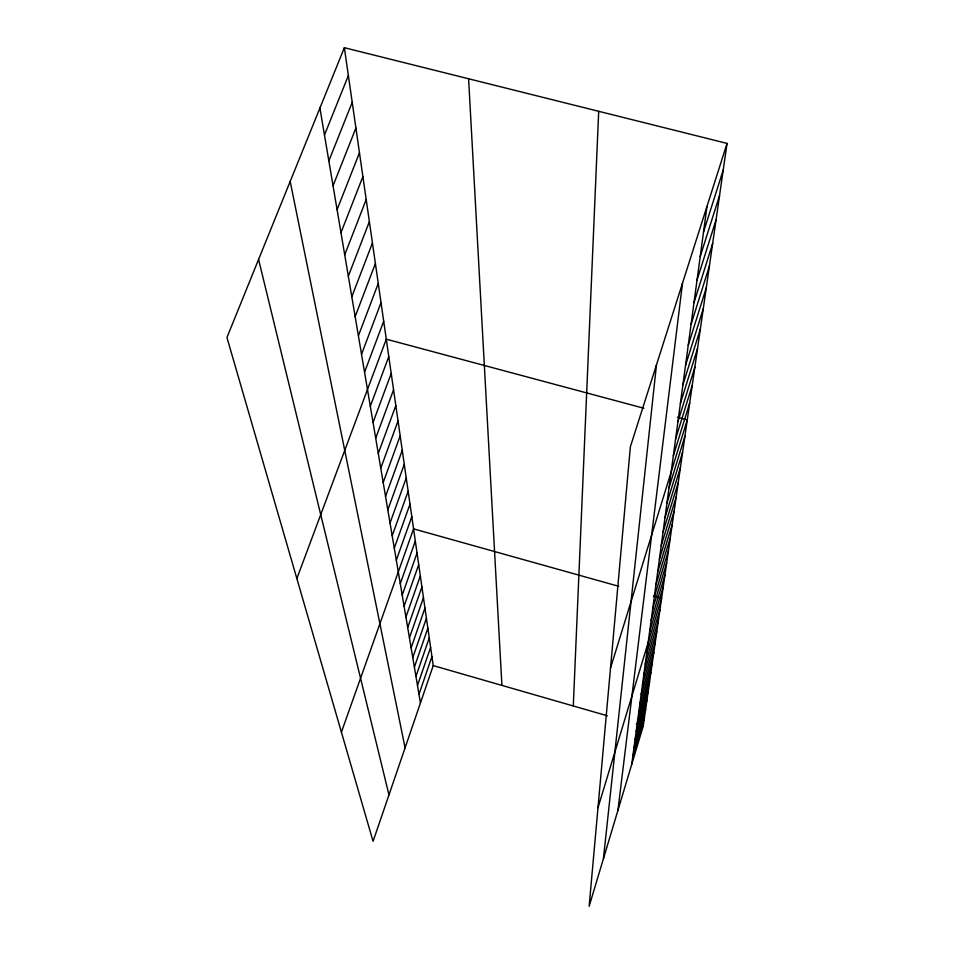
<?xml version="1.0" encoding="UTF-8"?>
<svg xmlns="http://www.w3.org/2000/svg" width="954" height="954" viewBox="0 0 954 954"><rect width="100%" height="100%" fill="white"/><g stroke="black" fill="none" stroke-linecap="round" stroke-linejoin="round"><path stroke-width="1.43" d="M573.294 705.972L598.695 111.308M603.429 858.672L656.459 364.941M617.906 810.447L682.48 283.278M631.715 764.416L706.962 206.481M727.055 143.41L630.367 446.782L589.143 906.3L643.211 726.125L727.055 143.41L344.358 47.7L226.945 337.525L373.074 841.333L433.235 665.606L344.358 47.7M638.62 713.258L650.938 672.415M637.391 722.333L649.567 681.931M636.199 731.169L648.231 691.209M635.042 739.791L646.931 700.26M633.909 748.198L645.655 709.096M632.8 756.403L644.415 717.706M646.669 653.526L659.953 609.761M645.238 664.163L658.343 620.911M643.843 674.514L656.781 631.775M642.483 684.59L655.267 642.34M641.16 694.405L653.788 652.619M639.872 703.957L652.345 662.648M654.301 596.977L668.48 550.53M652.691 608.867L666.679 562.979M651.141 620.422L664.938 575.083M649.626 631.655L663.245 586.841M597.991 807.668L661.599 598.289L653.299 595.964M661.205 545.736L676.195 496.915M659.405 559.127L674.18 510.927M657.652 572.126L672.224 524.521M655.947 584.73L670.316 537.71M669.028 487.732L684.912 436.3M666.977 502.937L682.623 452.184M664.998 517.664L680.417 467.567M663.066 531.915L678.27 482.474M675.611 438.959L692.234 385.38M673.345 455.773L689.718 402.934M610.524 668.003L687.274 419.891L677.447 417.256M682.909 384.832L700.367 328.939M680.381 403.518L697.553 348.425M677.96 421.549L694.858 367.23M691.054 324.42L709.418 266.023M688.239 345.324L706.282 287.786M685.521 365.442L703.265 308.738M697.028 280.094L716.049 219.897M693.987 302.692L712.674 243.413M703.515 232.049L723.239 169.967M700.2 256.566L719.578 195.439M417.494 685.485L430.612 647.349M418.985 694.321L431.935 656.579M414.394 667.132L427.857 628.185M415.956 676.422L429.252 637.88M411.138 647.849L424.959 608.068M412.784 657.616L426.426 618.252M407.704 627.565L421.918 586.913M409.445 637.844L423.457 597.621M405.927 617.023L420.332 575.906M402.218 595.069L417.041 553.022M404.091 606.195L418.711 564.625M341.413 732.171L413.571 528.874L618.764 586.305M400.286 583.645L415.324 541.121M396.315 560.177L411.818 516.674M392.189 535.754L408.157 491.227M394.288 548.133L410.005 504.129M390.043 523.007L406.249 477.966M385.547 496.402L402.266 450.276M387.825 509.901L404.281 464.324M383.198 482.509L400.179 435.823M380.777 468.187L398.045 420.929M375.709 438.196L393.561 389.757M378.273 453.424L395.827 405.581M373.05 422.479L391.212 373.431M370.307 406.261L388.779 356.581M296.849 578.553L386.287 339.183L643.819 408.24M364.559 372.203L383.699 321.212M361.53 354.304L381.028 302.633M358.406 335.784L378.261 283.421M355.162 316.609L375.399 263.542M351.811 296.754L372.442 242.96M348.329 276.171L369.377 221.638M344.728 254.825L366.193 199.529M340.983 232.681L362.89 176.585M337.096 209.665L359.467 152.771M333.053 185.756L355.914 128.039M328.844 160.892L352.217 102.316M324.479 135.003L348.365 75.557M433.235 665.606L607.495 715.834M636.33 724.146L643.211 726.125M258.582 259.428L388.97 794.897M290.183 181.427L405.08 747.864M319.912 108.029L420.44 702.967M468.593 78.777L501.911 685.389"/></g></svg>
